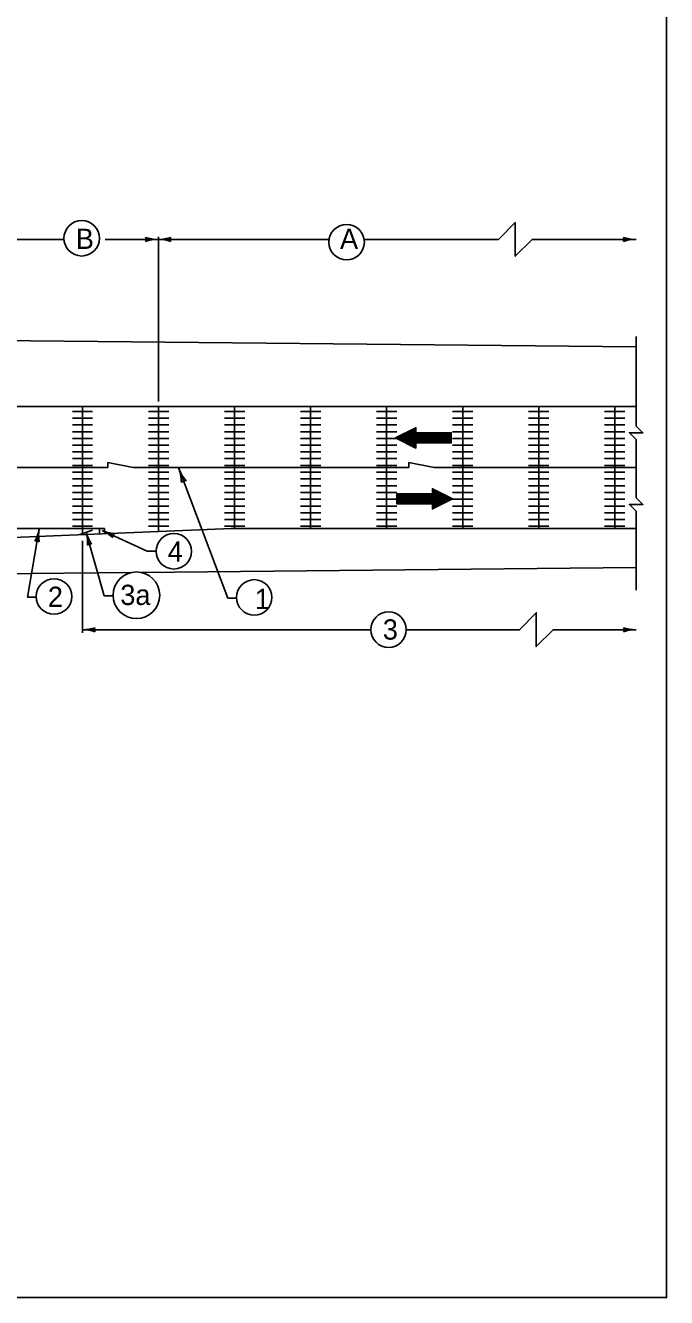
# Model space of a CAD drawing. Extents: x 1007 to 1035.5, y 1000.5 to 1021.5.
# Drawn here: x 1029.18 to 1035.5, y 1000.5 to 1013.04 of the extents above; entities that cross this region are included whole.
import ezdxf

# ---------------------------------------------------------------- set-up
doc = ezdxf.new("R2010")
doc.units = 0
for name, color, linetype in [('Level 1', 7, 'Continuous'), ('Level 10', 7, 'Continuous'), ('Level 11', 7, 'Continuous')]:
    doc.layers.add(name, color=color, linetype=linetype)

msp = doc.modelspace()

# ---------------------------------------------------------------- linework, layer by layer
at = {"layer": 'Level 1'}
for p, q in [((1028.989, 1010.932), (1029.556, 1010.932)), ((1029.963, 1010.932), (1030.489, 1010.932)), ((1030.489, 1009.336), (1030.489, 1010.958)), ((1030.489, 1010.932), (1032.172, 1010.932)), ((1032.517, 1010.932), (1033.591, 1010.932)), ((1034.424, 1010.932), (1035.199, 1010.932)), ((1023.709, 1009.989), (1035.199, 1009.874)), ((1035.199, 1009.976), (1035.199, 1009.193)), ((1022.813, 1009.284), (1035.199, 1009.284)), ((1029.739, 1008.023), (1029.739, 1009.284)), ((1030.489, 1008.053), (1030.489, 1009.284)), ((1031.239, 1008.084), (1031.239, 1009.284)), ((1031.989, 1008.084), (1031.989, 1009.284)), ((1032.739, 1008.084), (1032.739, 1009.284)), ((1033.489, 1008.084), (1033.489, 1009.284)), ((1034.239, 1008.084), (1034.239, 1009.284)), ((1034.989, 1008.084), (1034.989, 1009.284)), ((1029.639, 1009.237), (1029.839, 1009.237)), ((1029.639, 1009.171), (1029.839, 1009.171)), ((1030.389, 1009.237), (1030.589, 1009.237)), ((1030.389, 1009.171), (1030.589, 1009.171)), ((1031.139, 1009.237), (1031.339, 1009.237)), ((1031.139, 1009.171), (1031.339, 1009.171)), ((1031.889, 1009.237), (1032.089, 1009.237)), ((1031.889, 1009.171), (1032.089, 1009.171)), ((1032.639, 1009.237), (1032.839, 1009.237)), ((1032.639, 1009.171), (1032.839, 1009.171)), ((1033.389, 1009.237), (1033.589, 1009.237)), ((1033.389, 1009.171), (1033.589, 1009.171)), ((1034.139, 1009.237), (1034.339, 1009.237)), ((1034.139, 1009.171), (1034.339, 1009.171)), ((1034.889, 1009.237), (1035.089, 1009.237)), ((1034.889, 1009.171), (1035.089, 1009.171)), ((1029.639, 1009.104), (1029.839, 1009.104)), ((1029.639, 1009.037), (1029.839, 1009.037)), ((1030.389, 1009.104), (1030.589, 1009.104)), ((1030.389, 1009.037), (1030.589, 1009.037)), ((1031.139, 1009.104), (1031.339, 1009.104)), ((1031.139, 1009.037), (1031.339, 1009.037)), ((1031.889, 1009.104), (1032.089, 1009.104)), ((1031.889, 1009.037), (1032.089, 1009.037)), ((1032.639, 1009.104), (1032.839, 1009.104)), ((1032.639, 1009.037), (1032.839, 1009.037)), ((1033.389, 1009.104), (1033.589, 1009.104)), ((1033.389, 1009.037), (1033.589, 1009.037)), ((1034.139, 1009.104), (1034.339, 1009.104)), ((1034.139, 1009.037), (1034.339, 1009.037)), ((1034.889, 1009.104), (1035.089, 1009.104)), ((1034.889, 1009.037), (1035.089, 1009.037)), ((1029.639, 1008.971), (1029.839, 1008.971)), ((1029.639, 1008.904), (1029.839, 1008.904)), ((1030.389, 1008.971), (1030.589, 1008.971)), ((1030.389, 1008.904), (1030.589, 1008.904)), ((1031.139, 1008.971), (1031.339, 1008.971)), ((1031.139, 1008.904), (1031.339, 1008.904)), ((1031.889, 1008.971), (1032.089, 1008.971)), ((1031.889, 1008.904), (1032.089, 1008.904)), ((1032.639, 1008.971), (1032.839, 1008.971)), ((1032.639, 1008.904), (1032.839, 1008.904)), ((1033.389, 1008.971), (1033.589, 1008.971)), ((1033.389, 1008.904), (1033.589, 1008.904)), ((1034.139, 1008.971), (1034.339, 1008.971)), ((1034.139, 1008.904), (1034.339, 1008.904)), ((1034.889, 1008.971), (1035.089, 1008.971)), ((1034.889, 1008.904), (1035.089, 1008.904)), ((1029.639, 1008.837), (1029.839, 1008.837)), ((1030.389, 1008.837), (1030.589, 1008.837)), ((1031.139, 1008.837), (1031.339, 1008.837)), ((1031.889, 1008.837), (1032.089, 1008.837)), ((1032.639, 1008.837), (1032.839, 1008.837)), ((1033.389, 1008.837), (1033.589, 1008.837)), ((1034.139, 1008.837), (1034.339, 1008.837)), ((1034.889, 1008.837), (1035.089, 1008.837)), ((1035.199, 1008.86), (1035.199, 1008.486)), ((1027.192, 1008.684), (1029.988, 1008.684)), ((1029.639, 1008.771), (1029.839, 1008.771)), ((1029.639, 1008.704), (1029.839, 1008.704)), ((1029.988, 1008.684), (1029.988, 1008.734)), ((1029.988, 1008.734), (1030.238, 1008.684)), ((1030.238, 1008.684), (1032.959, 1008.684)), ((1030.389, 1008.771), (1030.589, 1008.771)), ((1030.389, 1008.704), (1030.589, 1008.704)), ((1030.685, 1008.684), (1031.171, 1007.396)), ((1031.139, 1008.771), (1031.339, 1008.771)), ((1031.139, 1008.704), (1031.339, 1008.704)), ((1031.889, 1008.771), (1032.089, 1008.771)), ((1031.889, 1008.704), (1032.089, 1008.704)), ((1032.639, 1008.771), (1032.839, 1008.771)), ((1032.639, 1008.704), (1032.839, 1008.704)), ((1032.959, 1008.684), (1032.959, 1008.734)), ((1032.959, 1008.734), (1033.209, 1008.684)), ((1033.209, 1008.684), (1035.199, 1008.684)), ((1033.389, 1008.771), (1033.589, 1008.771)), ((1033.389, 1008.704), (1033.589, 1008.704)), ((1034.139, 1008.771), (1034.339, 1008.771)), ((1034.139, 1008.704), (1034.339, 1008.704)), ((1034.889, 1008.771), (1035.089, 1008.771)), ((1034.889, 1008.704), (1035.089, 1008.704)), ((1029.639, 1008.637), (1029.839, 1008.637)), ((1029.639, 1008.571), (1029.839, 1008.571)), ((1030.389, 1008.637), (1030.589, 1008.637)), ((1030.389, 1008.571), (1030.589, 1008.571)), ((1031.139, 1008.637), (1031.339, 1008.637)), ((1031.139, 1008.571), (1031.339, 1008.571)), ((1031.889, 1008.637), (1032.089, 1008.637)), ((1031.889, 1008.571), (1032.089, 1008.571)), ((1032.639, 1008.637), (1032.839, 1008.637)), ((1032.639, 1008.571), (1032.839, 1008.571)), ((1033.389, 1008.637), (1033.589, 1008.637)), ((1033.389, 1008.571), (1033.589, 1008.571)), ((1034.139, 1008.637), (1034.339, 1008.637)), ((1034.139, 1008.571), (1034.339, 1008.571)), ((1034.889, 1008.637), (1035.089, 1008.637)), ((1034.889, 1008.571), (1035.089, 1008.571)), ((1029.639, 1008.504), (1029.839, 1008.504)), ((1029.639, 1008.437), (1029.839, 1008.437)), ((1030.389, 1008.504), (1030.589, 1008.504)), ((1030.389, 1008.437), (1030.589, 1008.437)), ((1031.139, 1008.504), (1031.339, 1008.504)), ((1031.139, 1008.437), (1031.339, 1008.437)), ((1031.889, 1008.504), (1032.089, 1008.504)), ((1031.889, 1008.437), (1032.089, 1008.437)), ((1032.639, 1008.504), (1032.839, 1008.504)), ((1032.639, 1008.437), (1032.839, 1008.437)), ((1033.389, 1008.504), (1033.589, 1008.504)), ((1033.389, 1008.437), (1033.589, 1008.437)), ((1034.139, 1008.504), (1034.339, 1008.504)), ((1034.139, 1008.437), (1034.339, 1008.437)), ((1034.889, 1008.504), (1035.089, 1008.504)), ((1034.889, 1008.437), (1035.089, 1008.437)), ((1029.639, 1008.371), (1029.839, 1008.371)), ((1029.639, 1008.304), (1029.839, 1008.304)), ((1030.389, 1008.371), (1030.589, 1008.371)), ((1030.389, 1008.304), (1030.589, 1008.304)), ((1031.139, 1008.371), (1031.339, 1008.371)), ((1031.139, 1008.304), (1031.339, 1008.304)), ((1031.889, 1008.371), (1032.089, 1008.371)), ((1031.889, 1008.304), (1032.089, 1008.304)), ((1032.639, 1008.371), (1032.839, 1008.371)), ((1032.639, 1008.304), (1032.839, 1008.304)), ((1033.389, 1008.371), (1033.589, 1008.371)), ((1033.389, 1008.304), (1033.589, 1008.304)), ((1034.139, 1008.371), (1034.339, 1008.371)), ((1034.139, 1008.304), (1034.339, 1008.304)), ((1034.889, 1008.371), (1035.089, 1008.371)), ((1034.889, 1008.304), (1035.089, 1008.304)), ((1029.639, 1008.237), (1029.839, 1008.237)), ((1029.639, 1008.171), (1029.839, 1008.171)), ((1030.389, 1008.237), (1030.589, 1008.237)), ((1030.389, 1008.171), (1030.589, 1008.171)), ((1031.139, 1008.237), (1031.339, 1008.237)), ((1031.139, 1008.171), (1031.339, 1008.171)), ((1031.889, 1008.237), (1032.089, 1008.237)), ((1031.889, 1008.171), (1032.089, 1008.171)), ((1032.639, 1008.237), (1032.839, 1008.237)), ((1032.639, 1008.171), (1032.839, 1008.171)), ((1033.389, 1008.237), (1033.589, 1008.237)), ((1033.389, 1008.171), (1033.589, 1008.171)), ((1034.139, 1008.237), (1034.339, 1008.237)), ((1034.139, 1008.171), (1034.339, 1008.171)), ((1034.889, 1008.237), (1035.089, 1008.237)), ((1034.889, 1008.171), (1035.089, 1008.171)), ((1035.199, 1008.153), (1035.199, 1007.476)), ((1025.007, 1007.833), (1031.208, 1008.081)), ((1029.03, 1008.084), (1029.957, 1008.084)), ((1029.195, 1007.405), (1029.312, 1008.078)), ((1029.639, 1008.104), (1029.839, 1008.104)), ((1029.714, 1008.022), (1029.836, 1008.066)), ((1029.954, 1007.417), (1029.775, 1008.044)), ((1029.907, 1008.084), (1029.907, 1008.03)), ((1029.932, 1008.064), (1030.378, 1007.858)), ((1029.957, 1008.084), (1029.957, 1008.031)), ((1030.389, 1008.104), (1030.589, 1008.104)), ((1031.139, 1008.104), (1031.339, 1008.104)), ((1031.207, 1008.084), (1035.199, 1008.084)), ((1031.889, 1008.104), (1032.089, 1008.104)), ((1032.639, 1008.104), (1032.839, 1008.104)), ((1033.389, 1008.104), (1033.589, 1008.104)), ((1034.139, 1008.104), (1034.339, 1008.104)), ((1034.889, 1008.104), (1035.089, 1008.104)), ((1029.739, 1007.96), (1029.739, 1007.053)), ((1030.378, 1007.858), (1030.466, 1007.858)), ((1030.321, 1007.649), (1035.199, 1007.698)), ((1028.734, 1007.633), (1030.217, 1007.648)), ((1029.195, 1007.405), (1029.283, 1007.405)), ((1029.954, 1007.417), (1030.042, 1007.417)), ((1031.171, 1007.396), (1031.259, 1007.396)), ((1029.739, 1007.084), (1032.583, 1007.084)), ((1032.933, 1007.084), (1033.798, 1007.084)), ((1034.631, 1007.084), (1035.199, 1007.084))]:
    msp.add_line(p, q, dxfattribs=at)
for points in [[(1033.591, 1010.932), (1033.841, 1010.932), (1034.008, 1011.099), (1034.008, 1010.766), (1034.174, 1010.932), (1034.424, 1010.932)], [(1035.199, 1008.86), (1035.199, 1008.96), (1035.133, 1009.027), (1035.266, 1009.027), (1035.199, 1009.093), (1035.199, 1009.193)], [(1032.942, 1009.034), (1033.027, 1009.034)], [(1032.942, 1009.034), (1033.027, 1009.034)], [(1032.952, 1009.039), (1033.027, 1009.039)], [(1032.962, 1009.044), (1033.027, 1009.044)], [(1032.972, 1009.049), (1033.027, 1009.049)], [(1032.982, 1009.054), (1033.027, 1009.054)], [(1032.992, 1009.059), (1033.027, 1009.059)], [(1033.002, 1009.064), (1033.027, 1009.064)], [(1033.012, 1009.069), (1033.027, 1009.069)], [(1033.022, 1009.074), (1033.027, 1009.074)], [(1032.831, 1008.974), (1033.377, 1008.974)], [(1032.833, 1008.979), (1033.377, 1008.979)], [(1032.841, 1008.969), (1033.377, 1008.969)], [(1032.841, 1008.969), (1033.377, 1008.969)], [(1032.843, 1008.984), (1033.377, 1008.984)], [(1032.851, 1008.964), (1033.377, 1008.964)], [(1032.853, 1008.989), (1033.377, 1008.989)], [(1032.861, 1008.959), (1033.377, 1008.959)], [(1032.863, 1008.994), (1033.377, 1008.994)], [(1032.871, 1008.954), (1033.377, 1008.954)], [(1032.873, 1008.999), (1033.377, 1008.999)], [(1032.881, 1008.949), (1033.377, 1008.949)], [(1032.883, 1009.004), (1033.377, 1009.004)], [(1032.891, 1008.944), (1033.377, 1008.944)], [(1032.893, 1009.009), (1033.377, 1009.009)], [(1032.901, 1008.939), (1033.377, 1008.939)], [(1032.903, 1009.014), (1033.377, 1009.014)], [(1032.911, 1008.934), (1033.377, 1008.934)], [(1032.913, 1009.019), (1033.377, 1009.019)], [(1032.922, 1008.929), (1033.377, 1008.929)], [(1032.923, 1009.024), (1033.377, 1009.024)], [(1032.927, 1008.926), (1033.377, 1008.926)], [(1032.933, 1009.029), (1033.027, 1009.029)], [(1032.937, 1008.921), (1033.027, 1008.921)], [(1032.947, 1008.916), (1033.027, 1008.916)], [(1032.957, 1008.911), (1033.027, 1008.911)], [(1032.967, 1008.906), (1033.027, 1008.906)], [(1032.977, 1008.901), (1033.027, 1008.901)], [(1032.987, 1008.896), (1033.027, 1008.896)], [(1032.997, 1008.891), (1033.027, 1008.891)], [(1033.007, 1008.886), (1033.027, 1008.886)], [(1033.017, 1008.881), (1033.027, 1008.881)], [(1033.027, 1008.876), (1033.027, 1008.876)], [(1033.291, 1008.425), (1032.84, 1008.425)], [(1033.296, 1008.423), (1032.84, 1008.423)], [(1033.306, 1008.418), (1032.84, 1008.418)], [(1033.316, 1008.413), (1032.84, 1008.413)], [(1033.326, 1008.408), (1032.84, 1008.408)], [(1033.336, 1008.403), (1032.84, 1008.403)], [(1033.191, 1008.475), (1033.19, 1008.475)], [(1033.201, 1008.47), (1033.19, 1008.47)], [(1033.211, 1008.465), (1033.19, 1008.465)], [(1033.221, 1008.46), (1033.19, 1008.46)], [(1033.231, 1008.455), (1033.19, 1008.455)], [(1033.241, 1008.45), (1033.19, 1008.45)], [(1033.251, 1008.445), (1033.19, 1008.445)], [(1033.261, 1008.44), (1033.19, 1008.44)], [(1033.271, 1008.435), (1033.19, 1008.435)], [(1033.281, 1008.43), (1033.19, 1008.43)], [(1035.199, 1008.153), (1035.199, 1008.253), (1035.133, 1008.32), (1035.266, 1008.32), (1035.199, 1008.386), (1035.199, 1008.486)], [(1033.346, 1008.398), (1032.84, 1008.398)], [(1033.356, 1008.393), (1032.84, 1008.393)], [(1033.366, 1008.388), (1032.84, 1008.388)], [(1033.376, 1008.383), (1032.84, 1008.383)], [(1033.376, 1008.383), (1032.84, 1008.383)], [(1033.386, 1008.378), (1032.84, 1008.378)], [(1033.385, 1008.373), (1032.84, 1008.373)], [(1033.375, 1008.368), (1032.84, 1008.368)], [(1033.365, 1008.363), (1032.84, 1008.363)], [(1033.355, 1008.358), (1032.84, 1008.358)], [(1033.345, 1008.353), (1032.84, 1008.353)], [(1033.335, 1008.348), (1032.84, 1008.348)], [(1033.325, 1008.343), (1032.84, 1008.343)], [(1033.315, 1008.338), (1032.84, 1008.338)], [(1033.305, 1008.333), (1032.84, 1008.333)], [(1033.295, 1008.328), (1032.84, 1008.328)], [(1033.285, 1008.323), (1033.19, 1008.323)], [(1033.275, 1008.318), (1033.19, 1008.318)], [(1033.275, 1008.318), (1033.19, 1008.318)], [(1033.265, 1008.313), (1033.19, 1008.313)], [(1033.255, 1008.308), (1033.19, 1008.308)], [(1033.245, 1008.303), (1033.19, 1008.303)], [(1033.235, 1008.298), (1033.19, 1008.298)], [(1033.225, 1008.293), (1033.19, 1008.293)], [(1033.215, 1008.288), (1033.19, 1008.288)], [(1033.205, 1008.283), (1033.19, 1008.283)], [(1033.195, 1008.278), (1033.19, 1008.278)], [(1033.798, 1007.084), (1034.048, 1007.084), (1034.215, 1007.251), (1034.215, 1006.918), (1034.381, 1007.084), (1034.631, 1007.084)]]:
    msp.add_lwpolyline(points, dxfattribs=at)
for points in [[(1032.827, 1008.976), (1033.027, 1008.876), (1033.027, 1008.926), (1033.377, 1008.926), (1033.377, 1009.026), (1033.027, 1009.026), (1033.027, 1009.076)], [(1033.39, 1008.376), (1033.19, 1008.475), (1033.19, 1008.425), (1032.84, 1008.425), (1032.84, 1008.325), (1033.19, 1008.325), (1033.19, 1008.275)]]:
    msp.add_lwpolyline(points, close=True, dxfattribs=at)
for centre, radius in [((1029.731, 1010.944), 0.175), ((1032.344, 1010.906), 0.175), ((1030.64, 1007.858), 0.175), ((1030.271, 1007.424), 0.23), ((1029.458, 1007.412), 0.175), ((1031.433, 1007.403), 0.175), ((1032.758, 1007.085), 0.175)]:
    msp.add_circle(centre, radius, dxfattribs=at)
for centre, radius, start, end in [((1030.336, 1010.932), 0.0313, 318.7746, 40.8913), ((1030.485, 1011.323), 0.391, 251.3472, 269.9939), ((1030.485, 1010.542), 0.391, 90, 108.6688), ((1030.485, 1011.323), 0.391, 270, 288.6688), ((1030.485, 1010.542), 0.391, 89.9878, 90), ((1030.485, 1010.542), 0.391, 71.3472, 89.9939), ((1030.485, 1011.323), 0.391, 269.9878, 270), ((1030.633, 1010.932), 0.0313, 138.7746, 220.8913), ((1035.05, 1010.932), 0.0313, 318.7746, 40.8913), ((1035.199, 1011.323), 0.391, 251.3472, 269.9939), ((1035.199, 1010.542), 0.391, 90, 108.6688), ((1035.199, 1010.542), 0.391, 89.9878, 90), ((1031.123, 1008.85), 0.469, 200.6529, 219.3216), ((1030.246, 1008.519), 0.469, 2, 20.6467), ((1031.123, 1008.85), 0.469, 200.6406, 200.6529), ((1030.748, 1008.517), 0.0375, 69.4275, 151.5441), ((1028.926, 1008.145), 0.391, 331.5564, 350.2031), ((1029.697, 1008.012), 0.391, 170.2092, 188.878), ((1029.697, 1008.012), 0.391, 170.197, 170.2092), ((1030.151, 1008.151), 0.391, 195.8996, 214.5684), ((1029.399, 1007.937), 0.391, 357.2468, 15.8935), ((1030.151, 1008.151), 0.391, 195.8874, 195.8996), ((1030.096, 1008.419), 0.391, 245.2019, 263.8707), ((1029.768, 1007.709), 0.391, 46.5491, 65.1958), ((1030.096, 1008.419), 0.391, 245.1897, 245.2019), ((1030.067, 1008.001), 0.0313, 113.9765, 196.0932), ((1029.286, 1007.932), 0.0313, 38.9838, 121.1005), ((1029.816, 1007.901), 0.0313, 64.6742, 146.7909), ((1029.739, 1007.475), 0.391, 270, 288.6688), ((1029.739, 1006.694), 0.391, 71.3472, 89.9939), ((1029.739, 1007.475), 0.391, 269.9878, 270), ((1029.888, 1007.084), 0.0313, 138.7746, 220.8913), ((1035.051, 1007.084), 0.0313, 318.7746, 40.8913), ((1035.199, 1006.694), 0.391, 90, 108.6688), ((1035.199, 1007.475), 0.391, 251.3472, 269.9939), ((1035.199, 1006.694), 0.391, 89.9878, 90)]:
    msp.add_arc(centre, radius, start, end, dxfattribs=at)
at = {"layer": 'Level 10'}
for p, q in [((1035.5, 1021.5), (1035.5, 1000.5)), ((1035.5, 1000.5), (1007, 1000.5))]:
    msp.add_line(p, q, dxfattribs=at)
at = {"layer": 'Level 11'}
msp.add_lwpolyline([(1007, 1000.5), (1035.5, 1000.5), (1035.5, 1021.5), (1007, 1021.5)], close=True, dxfattribs=at)

# ---------------------------------------------------------------- texts
at = {"layer": 'Level 1'}
for s, p in [('B', (1029.673, 1010.839)), ('A', (1032.279, 1010.839)), ('4', (1030.579, 1007.755)), ('3a', (1030.112, 1007.328)), ('2', (1029.397, 1007.309)), ('1', (1031.439, 1007.288)), ('3', (1032.701, 1006.987))]:
    msp.add_text(s, height=0.2, dxfattribs=at).set_placement(p)

doc.saveas('drawing.dxf')
